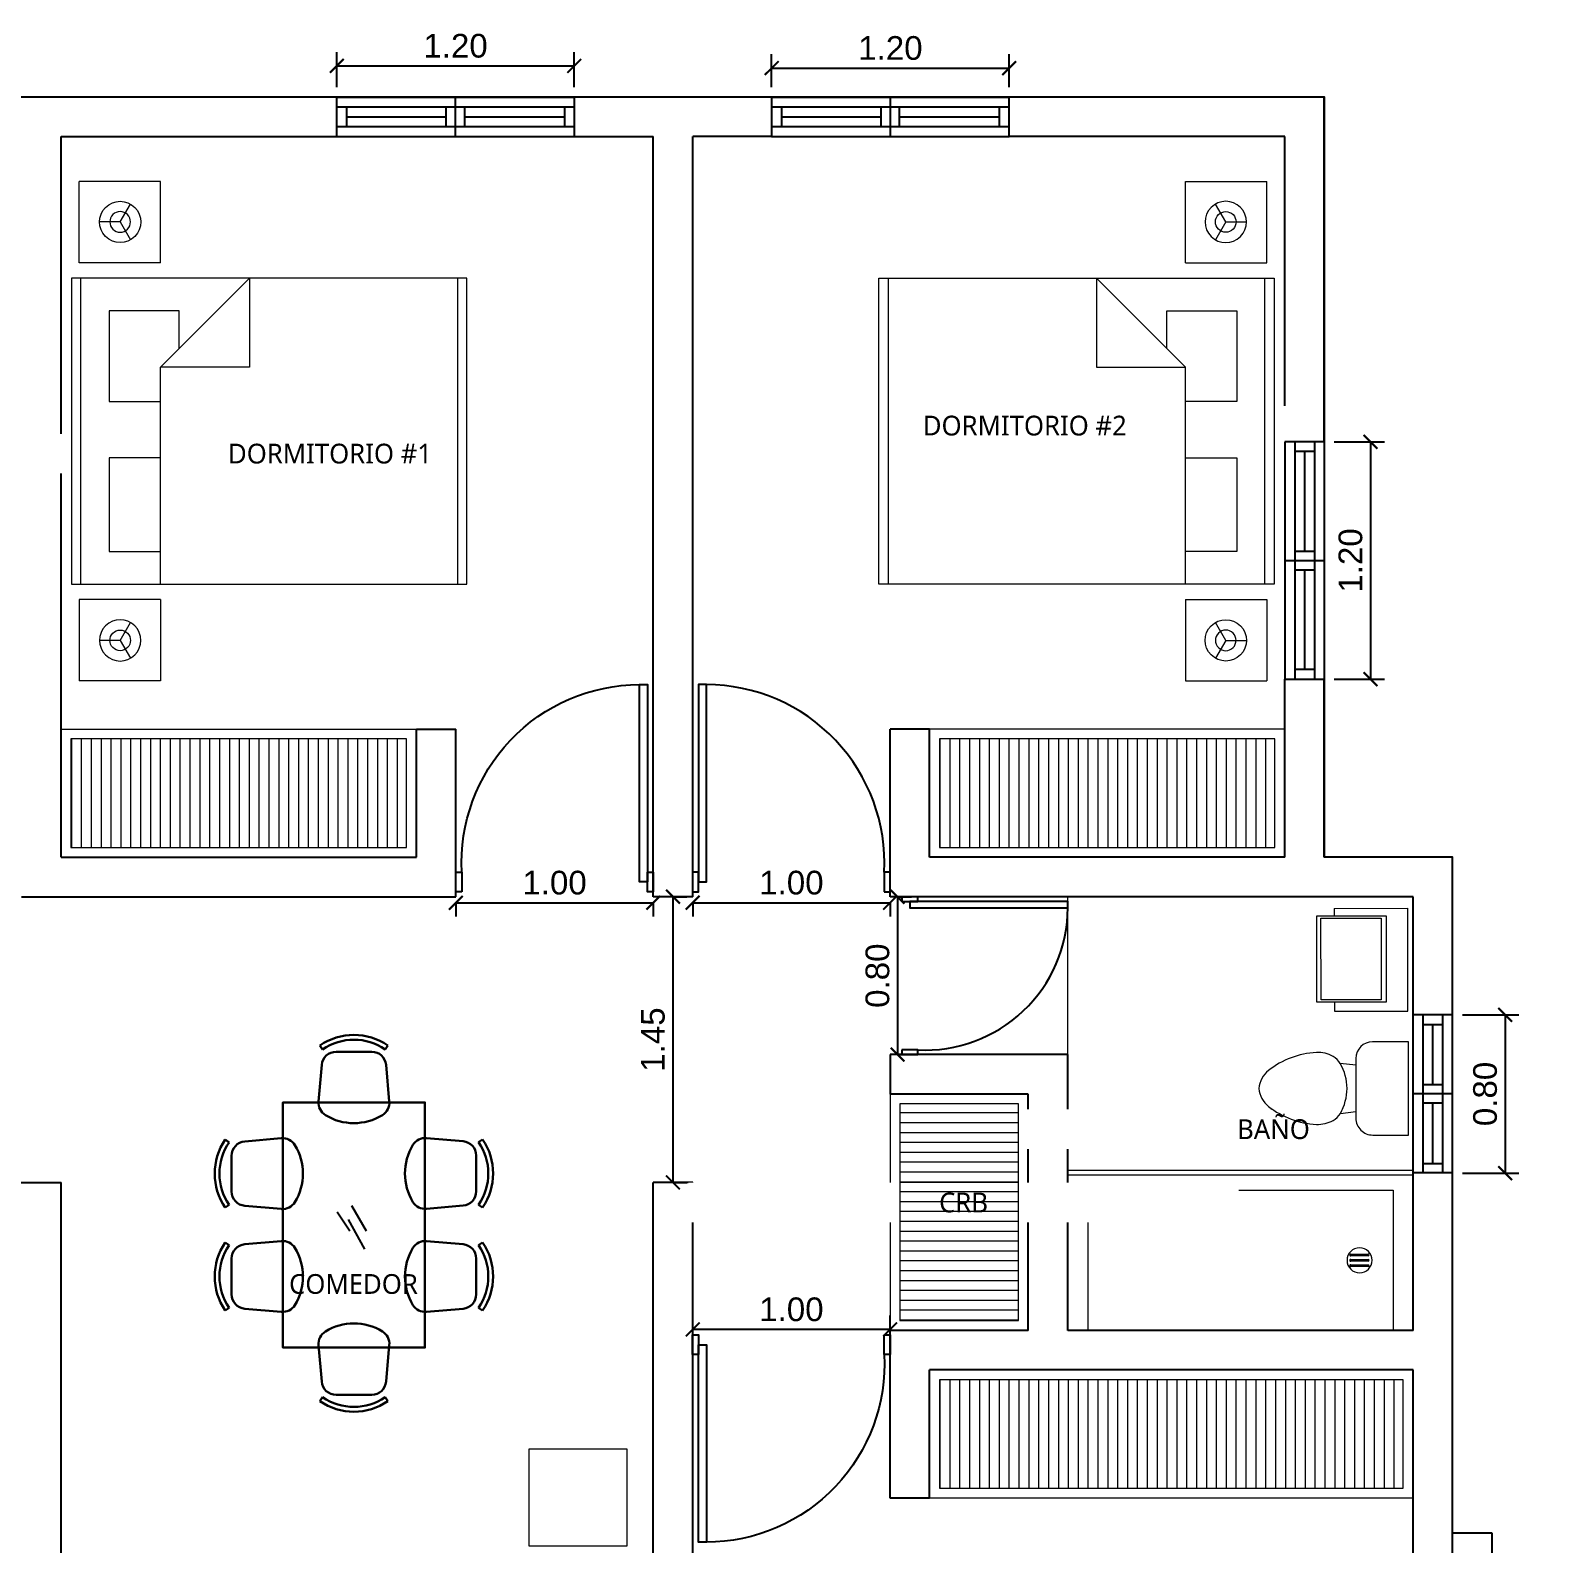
# Model space of a CAD drawing. Header units: feet. Extents: x 317 to 512, y -141 to 162.
# Drawn here: x 380.09 to 387.78, y 20.72 to 28.38 of the extents above; entities that cross this region are included whole.
import ezdxf

# ---------------------------------------------------------------- set-up
doc = ezdxf.new("R2010")
doc.units = ezdxf.units.FT
doc.header["$MEASUREMENT"] = 0
for name, color, linetype in [('00-LOSA', 51, 'Continuous'), ('PERT-VENT', 8, 'Continuous'), ('puertas', 7, 'Continuous')]:
    doc.layers.add(name, color=color, linetype=linetype)
for name, color, linetype, lineweight in [('A-GENM', 8, 'Continuous', 9), ('A-WALL', 7, 'Continuous', 25), ('closet', 8, 'Continuous', 5), ('FURN', 2, 'Continuous', 30), ('I-FURN', 2, 'Continuous', 0), ('muebles', 2, 'Continuous', 5), ('P-SANR-FIXT', 2, 'Continuous', 9), ('TXT', 2, 'Continuous', 9)]:
    doc.layers.add(name, color=color, linetype=linetype, lineweight=lineweight)
doc.styles.add('ads', font='trebuc.ttf', dxfattribs={"height": 0.14})
doc.styles.get("Standard").update_dxf_attribs({"font": 'arial.ttf'})
doc.dimstyles.new('KEILY', dxfattribs={"dimtxt": 0.12, "dimasz": 0.07, "dimexe": 0.07, "dimexo": 0.25, "dimgap": 0.04, "dimtad": 1, "dimzin": 1, "dimdsep": 46, "dimtxsty": 'Standard', "dimblk": 'ARCHTICK', "dimcen": 2.5, "dimclrd": 256, "dimclre": 256, "dimclrt": 7, "dimazin": 0, "dimtfac": 1, "dimtix": 1, "dimtmove": 2, "dimatfit": 1, "dimfxl": 0.35, "dimfxlon": 1, "dimtolj": 1, "dimtzin": 1, "dimarcsym": 0})

# ---------------------------------------------------------------- blocks, each defined once
blk = doc.blocks.new('bath_sink_6127 - bath_sink_6127-V2-Nivel 1')
at = {"layer": 'I-FURN'}
for p, q in [((0.2933, 0.2974), (-0.1268, 0.2974)), ((-0.1268, 0.2974), (-0.1268, -0.29)), ((0.2933, 0.2442), (0.2933, 0.2974)), ((0.3949, 0.2442), (-0.0052, 0.2442)), ((-0.0052, 0.2442), (-0.0052, -0.2448)), ((0.0254, -0.2336), (0.0254, 0.233)), ((0.0254, 0.233), (0.3695, 0.233)), ((0.3695, 0.233), (0.3695, -0.2336)), ((0.3949, -0.2448), (0.3949, 0.2442)), ((-0.0052, -0.2448), (0.3949, -0.2448)), ((0.3695, -0.2336), (0.0254, -0.2336)), ((0.2933, -0.29), (0.2933, -0.2448)), ((0.2933, -0.29), (-0.1268, -0.29))]:
    blk.add_line(p, q, dxfattribs=at)
blk = doc.blocks.new('Toilet_-_Tank_-_3D_4840 - 17_ High_ Seat Not Visible-536545-Nivel 1')
at = {"layer": 'P-SANR-FIXT'}
for p, q in [((0.2476, 0.4889), (-0.2476, 0.4889)), ((-0.2476, 0.4889), (-0.2476, 0.2984)), ((0.2476, 0.2984), (0.2476, 0.4889)), ((-0.1587, 0.2096), (-0.1228, 0.2096)), ((-0.1228, 0.2096), (-0.1323, 0.127)), ((-0.1228, 0.2096), (0.1228, 0.2096)), ((0.1323, 0.127), (0.1228, 0.2096)), ((0.1228, 0.2096), (0.1588, 0.2096))]:
    blk.add_line(p, q, dxfattribs=at)
for centre, radius, start, end in [((-0.1587, 0.2984), 0.0889, 180, 270), ((0.1588, 0.2984), 0.0889, 270, 360), ((0.0005, -0.104), 0.2664, 90.10194, 119.89806), ((-0.0005, -0.104), 0.2664, 60.10194, 89.89806), ((-0.0233, 0.0079), 0.1674, 151.05961, 182.70905), ((-0.0827, 0.0408), 0.0995, 119.89806, 151.05961), ((0.0827, 0.0408), 0.0995, 28.94039, 60.10194), ((0.0233, 0.0079), 0.1674, 357.29095, 28.94039), ((0.2505, 0.0209), 0.4415, 182.70905, 218.50584), ((-0.2505, 0.0209), 0.4415, 321.49416, 357.29095), ((0.0113, -0.1694), 0.1359, 218.50584, 265.21903), ((-0.0113, -0.1694), 0.1359, 274.78097, 321.49416)]:
    blk.add_arc(centre, radius, start, end, dxfattribs=at)
blk = doc.blocks.new('A$C4D292AF4')
at = {"layer": 'puertas'}
for points in [[(0.03, 0.05), (0.07, 0.05), (0.07, 1.05), (0.03, 1.05)], [(0, 0), (0.03, 0), (0.03, 0.1), (0, 0.1)], [(0.97, 0), (1, 0), (1, 0.1), (0.97, 0.1)]]:
    blk.add_lwpolyline(points, close=True, dxfattribs=at)
blk.add_arc((0.0677, 0.1465), 0.9035, 357.04812, 89.85557, dxfattribs=at)
blk = doc.blocks.new('A$C5D053580')
for p, q in [((0.761, 1.0167), (0.6899, 1.1234)), ((0.8553, 1.0161), (0.7719, 1.1588)), ((0.8454, 0.9144), (0.7531, 1.0828))]:
    blk.add_line(p, q)
at = {"layer": 'FURN'}
for p, q in [((0.6077, 2.0398, -0.375), (0.5924, 2.0621, -0.375)), ((0.9598, 2.0398, -0.375), (0.9751, 2.0621, -0.375)), ((0.8841, 2.0262, -0.375), (0.6834, 2.0262, -0.375)), ((0.5845, 1.7462, -0.375), (0.6024, 1.952, -0.375)), ((0.9829, 1.7462, -0.375), (0.965, 1.952, -0.375)), ((0.3837, 1.7412, 0.375), (1.1837, 1.7412, 0.375)), ((0.3837, 0.3612, 0.375), (0.3837, 1.7412, 0.375)), ((1.1837, 1.7412, 0.375), (1.1837, 0.3612, 0.375)), ((0.3751, 1.5396, -0.375), (0.1693, 1.5217, -0.375)), ((1.1923, 1.5405, -0.375), (1.3982, 1.5226, -0.375)), ((0.0815, 1.5164, -0.375), (0.0592, 1.5317, -0.375)), ((1.4859, 1.5173, -0.375), (1.5083, 1.5326, -0.375)), ((0.0951, 1.4408, -0.375), (0.0951, 1.24, -0.375)), ((1.4724, 1.4416, -0.375), (1.4724, 1.2409, -0.375)), ((0.0815, 1.1643, -0.375), (0.0592, 1.149, -0.375)), ((0.3751, 1.1412, -0.375), (0.1693, 1.1591, -0.375)), ((1.1923, 1.142, -0.375), (1.3982, 1.1599, -0.375)), ((1.4859, 1.1652, -0.375), (1.5083, 1.1499, -0.375)), ((0.0815, 0.9373, -0.375), (0.0592, 0.9526, -0.375)), ((0.3751, 0.9605, -0.375), (0.1693, 0.9426, -0.375)), ((1.1923, 0.9605, -0.375), (1.3982, 0.9426, -0.375)), ((1.4859, 0.9373, -0.375), (1.5083, 0.9526, -0.375)), ((0.0951, 0.8616, -0.375), (0.0951, 0.6609, -0.375)), ((1.4724, 0.8616, -0.375), (1.4724, 0.6609, -0.375)), ((0.0815, 0.5852, -0.375), (0.0592, 0.5699, -0.375)), ((0.3751, 0.562, -0.375), (0.1693, 0.5799, -0.375)), ((1.1923, 0.562, -0.375), (1.3982, 0.5799, -0.375)), ((1.4859, 0.5852, -0.375), (1.5083, 0.5699, -0.375)), ((1.1837, 0.3612, 0.375), (0.3837, 0.3612, 0.375)), ((0.5845, 0.3751, -0.375), (0.6024, 0.1693, -0.375)), ((0.9829, 0.3751, -0.375), (0.965, 0.1693, -0.375)), ((0.8841, 0.0951, -0.375), (0.6834, 0.0951, -0.375)), ((0.6077, 0.0815, -0.375), (0.5924, 0.0592, -0.375)), ((0.9598, 0.0815, -0.375), (0.9751, 0.0592, -0.375))]:
    blk.add_line(p, q, dxfattribs=at)
for centre, radius, start, end in [((0.7837, 1.7825, -0.375), 0.3388, 55.61966, 124.38034), ((0.7837, 1.7825, -0.375), 0.3118, 55.61966, 124.38034), ((0.6834, 1.945, -0.375), 0.0813, 90, 175.03026), ((0.8841, 1.945, -0.375), 0.0813, 4.96974, 90), ((0.6655, 1.7391, -0.375), 0.0813, 175.03026, 238.40697), ((0.902, 1.7391, -0.375), 0.0813, 301.59303, 4.96974), ((0.7837, 1.9314, -0.375), 0.307, 238.40697, 301.59303), ((0.3822, 1.4587, -0.375), 0.0813, 31.59303, 94.96974), ((1.1853, 1.4595, -0.375), 0.0813, 85.03026, 148.40697), ((0.3388, 1.3404, -0.375), 0.3388, 145.61966, 214.38034), ((0.3388, 1.3404, -0.375), 0.3118, 145.61966, 214.38034), ((0.1763, 1.4408, -0.375), 0.0813, 94.96974, 180), ((0.1899, 1.3404, -0.375), 0.307, 328.40697, 31.59303), ((1.3776, 1.3412, -0.375), 0.307, 148.40697, 211.59303), ((1.3911, 1.4416, -0.375), 0.0813, 0, 85.03026), ((1.2286, 1.3412, -0.375), 0.3118, 325.61966, 34.38034), ((1.2286, 1.3412, -0.375), 0.3388, 325.61966, 34.38034), ((0.1763, 1.24, -0.375), 0.0813, 180, 265.03026), ((1.3911, 1.2409, -0.375), 0.0813, 274.96974, 0), ((0.3822, 1.2221, -0.375), 0.0813, 265.03026, 328.40697), ((1.1853, 1.223, -0.375), 0.0813, 211.59303, 274.96974), ((0.3388, 0.7612, -0.375), 0.3388, 145.61966, 214.38034), ((0.1763, 0.8616, -0.375), 0.0813, 94.96974, 180), ((0.3822, 0.8795, -0.375), 0.0813, 31.59303, 94.96974), ((1.1853, 0.8795, -0.375), 0.0813, 85.03026, 148.40697), ((1.3911, 0.8616, -0.375), 0.0813, 0, 85.03026), ((1.2286, 0.7612, -0.375), 0.3388, 325.61966, 34.38034), ((0.3388, 0.7612, -0.375), 0.3118, 145.61966, 214.38034), ((0.1899, 0.7612, -0.375), 0.307, 328.40697, 31.59303), ((1.3776, 0.7612, -0.375), 0.307, 148.40697, 211.59303), ((1.2286, 0.7612, -0.375), 0.3118, 325.61966, 34.38034), ((0.1763, 0.6609, -0.375), 0.0813, 180, 265.03026), ((0.3822, 0.643, -0.375), 0.0813, 265.03026, 328.40697), ((1.1853, 0.643, -0.375), 0.0813, 211.59303, 274.96974), ((1.3911, 0.6609, -0.375), 0.0813, 274.96974, 0), ((0.6655, 0.3822, -0.375), 0.0813, 121.59303, 184.96974), ((0.7837, 0.1899, -0.375), 0.307, 58.40697, 121.59303), ((0.902, 0.3822, -0.375), 0.0813, 355.03026, 58.40697), ((0.6834, 0.1763, -0.375), 0.0813, 184.96974, 270), ((0.8841, 0.1763, -0.375), 0.0813, 270, 355.03026), ((0.7837, 0.3388, -0.375), 0.3388, 235.61966, 304.38034), ((0.7837, 0.3388, -0.375), 0.3118, 235.61966, 304.38034)]:
    blk.add_arc(centre, radius, start, end, dxfattribs=at)
for points in [[(0.3837, 1.7412, -0.375), (0.3837, 1.7412, 0.375), (0.3837, 1.6612, 0.375), (0.3837, 1.7012, -0.375)], [(0.4637, 1.7412, 0.375), (0.4237, 1.7412, -0.375), (0.3837, 1.7412, -0.375), (0.3837, 1.7412, 0.375)], [(1.1837, 0.3612, 0.425), (0.3837, 0.3612, 0.425), (0.3837, 1.7412, 0.425), (1.1837, 1.7412, 0.425)], [(1.1037, 1.7412, 0.375), (1.1437, 1.7412, -0.375), (1.1837, 1.7412, -0.375), (1.1837, 1.7412, 0.375)], [(1.1837, 1.7412, -0.375), (1.1837, 1.7412, 0.375), (1.1837, 1.6612, 0.375), (1.1837, 1.7012, -0.375)], [(0.3837, 0.3612, -0.375), (0.3837, 0.3612, 0.375), (0.3837, 0.4412, 0.375), (0.3837, 0.4012, -0.375)], [(1.1837, 0.3612, -0.375), (1.1837, 0.3612, 0.375), (1.1837, 0.4412, 0.375), (1.1837, 0.4012, -0.375)], [(0.4637, 0.3612, 0.375), (0.4237, 0.3612, -0.375), (0.3837, 0.3612, -0.375), (0.3837, 0.3612, 0.375)], [(1.1037, 0.3612, 0.375), (1.1437, 0.3612, -0.375), (1.1837, 0.3612, -0.375), (1.1837, 0.3612, 0.375)]]:
    blk.add_3dface(points, dxfattribs=at)
blk = doc.blocks.new('A$C26A1068B')
at = {"layer": 'muebles'}
for p, q in [((0.45, 2.5312, 224.5603), (0.0382, 2.5312, 224.5603)), ((0.0382, 2.1193, 224.5603), (0.0382, 2.5312, 224.5603)), ((0.45, 2.1193, 224.5603), (0.45, 2.5312, 224.5603)), ((0.2461, 2.3257, 224.5603), (0.2984, 2.4163, 224.5603)), ((0.2461, 2.3257, 224.5603), (0.1415, 2.3257, 224.5603)), ((0.2461, 2.3257, 224.5603), (0.2984, 2.2351, 224.5603)), ((0.45, 2.1193, 224.5603), (0.0382, 2.1193, 224.5603)), ((2.0031, 2.0406, 224.5603), (0, 2.0406, 224.5603)), ((0, 2.0406, 224.5603), (0, 0.4906, 224.5603)), ((0.0474, 0.4906, 224.5603), (0.0474, 2.0406, 224.5603)), ((0.4505, 1.5901, 224.5603), (0.901, 2.0406, 224.5603)), ((0.901, 2.0406, 224.5603), (0.901, 1.5901, 224.5603)), ((1.9557, 2.0406, 224.5603), (1.9557, 0.4906, 224.5603)), ((2.0031, 0.4906, 224.5603), (2.0031, 2.0406, 224.5603)), ((0.5453, 1.8746, 224.5603), (0.1897, 1.8746, 224.5603)), ((0.1897, 1.8746, 224.5603), (0.1897, 1.4166, 224.5603)), ((0.5453, 1.685, 224.5603), (0.5453, 1.8746, 224.5603)), ((0.901, 1.5901, 224.5603), (0.4505, 1.5901, 224.5603)), ((0.4505, 0.4906, 224.5603), (0.4505, 1.5901, 224.5603)), ((0.1897, 1.4166, 224.5603), (0.4505, 1.4166, 224.5603)), ((0.1897, 1.1296, 224.5603), (0.1897, 0.6566, 224.5603)), ((0.4505, 1.1296, 224.5603), (0.1897, 1.1296, 224.5603)), ((0.1897, 0.6566, 224.5603), (0.4505, 0.6566, 224.5603)), ((0, 0.4906, 224.5603), (2.0031, 0.4906, 224.5603)), ((0.45, 0.4119, 224.5603), (0.0382, 0.4119, 224.5603)), ((0.0382, 0.4119, 224.5603), (0.0382, 0, 224.5603)), ((0.45, 0.4119, 224.5603), (0.45, 0, 224.5603)), ((0.2461, 0.2055, 224.5603), (0.2984, 0.2961, 224.5603)), ((0.2461, 0.2055, 224.5603), (0.1415, 0.2055, 224.5603)), ((0.2461, 0.2055, 224.5603), (0.2984, 0.1149, 224.5603)), ((0.45, 0, 224.5603), (0.0382, 0, 224.5603))]:
    blk.add_line(p, q, dxfattribs=at)
for centre, major_axis in [((0.2461, 2.3257, 224.5603), (-0.074, -0.074)), ((0.2461, 0.2055, 224.5603), (-0.037, 0.037))]:
    blk.add_ellipse(centre, major_axis=major_axis, ratio=1, dxfattribs=at)
at = {"layer": 'muebles', "extrusion": (0, 0, -1)}
for centre, major_axis in [((0.2461, 2.3257, 224.5603), (-0.037, -0.037)), ((0.2461, 0.2055, 224.5603), (-0.074, 0.074))]:
    blk.add_ellipse(centre, major_axis=major_axis, ratio=1, dxfattribs=at)
blk = doc.blocks.new('A$C72735B25')
at = {"layer": 'PERT-VENT', "extrusion": (-1.27878e-17, -1.31713e-15, -1)}
for p, q in [((0, 0), (0, 1.2032)), ((0.05, 0), (0.05, 1.2032)), ((0.15, 0), (0.15, 1.2032)), ((0.2, 0), (0.2, 1.2032)), ((0.1, 0.6483), (0.1, 1.1494)), ((0.15, 0.6483), (0.05, 0.6483)), ((0.2, 0.6016), (0, 0.6016)), ((0.15, 0.5549), (0.05, 0.5549)), ((0.1, 0.0499), (0.1, 0.5549)), ((0.05, 0.0499), (0.15, 0.0499))]:
    blk.add_line(p, q, dxfattribs=at)
at = {"layer": 'PERT-VENT', "extrusion": (-1.27878e-17, 1.31713e-15, -1)}
blk.add_line((0.05, 1.1533), (0.15, 1.1533), dxfattribs=at)
blk = doc.blocks.new('A$C15954AF6')
at = {"layer": 'P-SANR-FIXT'}
for p, q in [((0, 0.8128), (1.75, 0.8129)), ((0, 0.8128), (0.0007, 0.0014)), ((1.75, 0.7875), (0, 0.7874)), ((1.75, 0.8129), (1.75, 0)), ((0.1017, 0.7113), (1.6485, 0.7112)), ((0.1017, 0.7113), (0.1023, 0.0001)), ((1.6485, 0.7112), (1.6491, 0)), ((1.4337, 0.3872), (1.5229, 0.3872)), ((1.5229, 0.3784), (1.4337, 0.3783)), ((1.4338, 0.3599), (1.5229, 0.3599)), ((1.5229, 0.3511), (1.4338, 0.351)), ((1.4338, 0.3326), (1.523, 0.3326)), ((1.523, 0.3238), (1.4338, 0.3237)), ((1.6491, 0), (0.0007, 0)), ((1.6491, 0), (1.75, 0))]:
    blk.add_line(p, q, dxfattribs=at)
for centre, radius, start, end in [((1.4784, 0.3555), 0.0635, 0.04719, 180.04719), ((1.4784, 0.3555), 0.0635, 0.04719, 180.04719), ((1.4337, 0.3827), 0.00444, 90.04719, 270.04719), ((1.5229, 0.3828), 0.00444, 270.04719, 90.04719), ((1.4784, 0.3555), 0.0635, 180.04719, 0.04719), ((1.4784, 0.3555), 0.0635, 180.04719, 0.04719), ((1.4338, 0.3554), 0.00444, 90.04719, 270.04719), ((1.4338, 0.3281), 0.00444, 90.04719, 270.04719), ((1.5229, 0.3555), 0.00444, 270.04719, 90.04719), ((1.523, 0.3282), 0.00444, 270.04719, 90.04719)]:
    blk.add_arc(centre, radius, start, end, dxfattribs=at)
blk = doc.blocks.new('A$C4D6C175D')
at = {"layer": 'PERT-VENT', "extrusion": (-1.27878e-17, -1.31713e-15, -1)}
for p, q in [((0, 0), (0, 0.8032)), ((0.05, 0), (0.05, 0.8032)), ((0.15, 0), (0.15, 0.8032)), ((0.2, 0), (0.2, 0.8032)), ((0.1, 0.4483), (0.1, 0.7494)), ((0.2, 0.4016), (0, 0.4016)), ((0.15, 0.4483), (0.05, 0.4483)), ((0.15, 0.3549), (0.05, 0.3549)), ((0.1, 0.0499), (0.1, 0.3549)), ((0.05, 0.0499), (0.15, 0.0499))]:
    blk.add_line(p, q, dxfattribs=at)
at = {"layer": 'PERT-VENT', "extrusion": (-1.27878e-17, 1.31713e-15, -1)}
blk.add_line((0.05, 0.7533), (0.15, 0.7533), dxfattribs=at)
blk = doc.blocks.new('A$C07320120')
at = {"layer": 'closet'}
h = blk.add_hatch(dxfattribs=at)
h.set_pattern_fill('ANSI31', color=256, scale=0.4, angle=45, style=0)
h.set_pattern_definition([(90, (10.1, 8.59766), (-0.05, 7e-18), [])])
h.paths.add_polyline_path([(10.1, 8.5977), (11.8, 8.5977), (11.8, 9.1477), (10.1, 9.1477)])
h = blk.add_hatch(dxfattribs=at)
h.set_pattern_fill('ANSI31', color=256, scale=0.4, angle=45, style=0)
h.set_pattern_definition([(90, (14.5, 8.59766), (-0.05, 7e-18), [])])
h.paths.add_polyline_path([(14.5, 8.5977), (16.2, 8.5977), (16.2, 9.1477), (14.5, 9.1477)])
h = blk.add_hatch(dxfattribs=at)
h.set_pattern_fill('ANSI31', color=256, scale=0.4, angle=45, style=0)
h.set_pattern_definition([(90, (14.5, 5.35), (-0.05, 7e-18), [])])
h.paths.add_polyline_path([(14.5, 5.35), (16.85, 5.35), (16.85, 5.9), (14.5, 5.9)])
at = {"layer": 'A-GENM'}
blk.add_line((10.05, 6.9), (10.05, 6.9), dxfattribs=at)
at = {"layer": 'A-WALL'}
for p, q in [((11.4468, 12.4), (9.85, 12.4)), ((13.65, 12.4), (12.65, 12.4)), ((16.45, 12.4), (14.8532, 12.4)), ((16.45, 10.6532), (16.45, 12.4)), ((10.05, 8.5477), (10.05, 12.2)), ((10.05, 12.2), (11.4468, 12.2)), ((12.65, 12.2), (13.05, 12.2)), ((13.05, 8.3477), (13.05, 12.2)), ((13.25, 8.3477), (13.25, 12.2)), ((13.65, 12.2), (13.25, 12.2)), ((16.25, 12.2), (14.8532, 12.2)), ((16.25, 10.6532), (16.25, 12.2)), ((16.25, 8.5477), (16.25, 9.45)), ((16.45, 8.5477), (16.45, 9.45)), ((11.85, 8.5477), (11.85, 9.1977)), ((11.85, 9.1977), (12.05, 9.1977)), ((12.05, 8.3477), (12.05, 9.1977)), ((14.25, 8.3477), (14.25, 9.1977)), ((14.45, 9.1977), (14.25, 9.1977)), ((14.45, 8.5477), (14.45, 9.1977)), ((10.05, 8.5477), (11.85, 8.5477)), ((16.25, 8.5477), (14.45, 8.5477)), ((17.1, 8.5477), (16.45, 8.5477)), ((17.1, 7.75), (17.1, 8.5477)), ((9.85, 8.3477), (12.05, 8.3477)), ((13.25, 8.3477), (13.05, 8.3477)), ((16.9, 8.3477), (14.25, 8.3477)), ((16.9, 7.75), (16.9, 8.3477)), ((15.15, 7.5477), (14.25, 7.5477)), ((14.25, 7.5477), (14.25, 7.3477)), ((15.15, 6.15), (15.15, 7.5477)), ((14.95, 7.3477), (14.25, 7.3477)), ((14.95, 6.15), (14.95, 7.3477)), ((16.9, 6.15), (16.9, 6.95)), ((17.1, 5.1235), (17.1, 6.95)), ((7.25, 6.9), (10.05, 6.9)), ((10.05, 3.3), (10.05, 6.9)), ((13.05, 2.3), (13.05, 6.9)), ((13.25, 6.9), (13.05, 6.9)), ((13.25, 1.45), (13.25, 6.9)), ((14.25, 5.3), (14.25, 6.15)), ((14.95, 6.15), (14.25, 6.15)), ((16.9, 6.15), (15.15, 6.15)), ((14.45, 5.3), (14.45, 5.95)), ((16.9, 5.95), (14.45, 5.95)), ((16.9, 5.0235), (16.9, 5.95)), ((14.45, 5.3), (14.25, 5.3)), ((17.3, 5.0235), (17.3, 5.1235))]:
    blk.add_line(p, q, dxfattribs=at)
at = {"layer": 'A-WALL', "extrusion": (-6.28888e-16, -1.94037e-15, -1)}
for p, q in [((11.4468, 12.2), (11.4468, 12.4)), ((12.65, 12.4), (12.65, 12.2))]:
    blk.add_line(p, q, dxfattribs=at)
at = {"layer": 'A-WALL', "extrusion": (6.10446e-16, -1.94037e-15, -1)}
for p, q in [((13.65, 12.4), (13.65, 12.2)), ((14.8532, 12.2), (14.8532, 12.4))]:
    blk.add_line(p, q, dxfattribs=at)
at = {"layer": 'A-WALL', "extrusion": (-5.65398e-18, -1.31713e-15, -1)}
for p, q in [((16.25, 9.45), (16.45, 9.45)), ((17.1, 7.75), (16.9, 7.75)), ((16.9, 6.95), (17.1, 6.95))]:
    blk.add_line(p, q, dxfattribs=at)
at = {"layer": 'A-WALL', "extrusion": (1.27878e-17, -1.31713e-15, -1)}
blk.add_line((17.3, 5.1235), (17.1, 5.1235), dxfattribs=at)
at = {"layer": 'closet'}
for p, q in [((10.05, 9.1977), (11.85, 9.1977)), ((16.25, 9.1977), (14.45, 9.1977)), ((15.15, 7.5477), (15.15, 8.3477)), ((14.25, 7.3477), (14.25, 6.15)), ((16.9, 5.3), (14.45, 5.3))]:
    blk.add_line(p, q, dxfattribs=at)
for points in [[(10.1, 8.5977), (11.8, 8.5977), (11.8, 9.1477), (10.1, 9.1477)], [(14.5, 8.5977), (16.2, 8.5977), (16.2, 9.1477), (14.5, 9.1477)], [(14.5, 5.35), (16.85, 5.35), (16.85, 5.9), (14.5, 5.9)]]:
    blk.add_lwpolyline(points, close=True, dxfattribs=at)
at = {"layer": 'muebles', "elevation": 449.1206}
blk.add_lwpolyline([(12.4192, 5.0577), (12.9177, 5.0577), (12.9177, 5.5477), (12.4192, 5.5477)], close=True, dxfattribs=at)
at = {"rotation": 270}
for p in [(11.4468, 12.4), (13.65, 12.4)]:
    blk.add_blockref('A$C72735B25', p, dxfattribs=at)
blk.add_blockref('A$C15954AF6', (15.15, 6.15))
at = {"layer": 'I-FURN', "xscale": 0.8877811220785607, "yscale": 0.8877811220785607, "zscale": 0.8877811220785607, "rotation": 180.0471946921292}
blk.add_blockref('bath_sink_6127 - bath_sink_6127-V2-Nivel 1', (16.761, 8.0317), dxfattribs=at)
at = {"layer": 'puertas', "extrusion": (-6.28888e-16, -1.94037e-15, -1), "xscale": 1.000288939019299, "yscale": 1.000288939019299, "zscale": 1.000288939019299}
blk.add_blockref('A$C4D292AF4', (-13.0503, 8.3726), dxfattribs=at)
at = {"layer": 'puertas', "extrusion": (6.28888e-16, -1.94037e-15, -1), "xscale": -1.000288939019299, "yscale": 1.000288939019299, "zscale": 1.000288939019297}
blk.add_blockref('A$C4D292AF4', (-13.2497, 8.3726), dxfattribs=at)
at = {"layer": 'puertas', "extrusion": (-1.94037e-15, -6.28888e-16, -1), "xscale": -0.8002311512154279, "yscale": 0.8002311512154421, "zscale": 0.8002311512154375, "rotation": 90}
blk.add_blockref('A$C4D292AF4', (-14.31, 8.3479), dxfattribs=at)
at = {"layer": 'puertas', "extrusion": (6.28888e-16, 1.94037e-15, -1), "xscale": 1.000288939019299, "yscale": 1.000288939019299, "zscale": 1.000288939019299, "rotation": 180}
blk.add_blockref('A$C4D292AF4', (-13.2497, 6.1274), dxfattribs=at)
at = {"layer": 'TXT', "insert": (11.5312, 6.4354), "char_height": 0.1, "width": 2.688, "attachment_point": 2, "style": 'ads', "bg_fill": 2}
blk.add_mtext('COMEDOR', dxfattribs=at)
at = {"ltscale": 0.3, "xscale": 0.9000000000000057, "yscale": 0.9000000000000057, "zscale": 0.9000000000000057}
blk.add_blockref('A$C5D053580', (10.8282, 5.7384, -0.3825), dxfattribs=at)
at = {"layer": 'TXT', "char_height": 0.1, "width": 2.688, "attachment_point": 2, "style": 'ads', "bg_fill": 2}
for s, insert in [('DORMITORIO #2', (14.9324, 10.7852)), ('DORMITORIO #1', (11.4123, 10.6432)), ('BAÑO', (16.1924, 7.2199)), ('CRB', (14.6222, 6.8485))]:
    blk.add_mtext(s, dxfattribs=dict(at, insert=insert))
at = {"layer": 'closet'}
h = blk.add_hatch(dxfattribs=at)
h.set_pattern_fill('ANSI31', color=256, scale=0.4, angle=315, style=0)
h.set_pattern_definition([(0, (14.3, 6.2), (2e-17, 0.05), [])])
h.paths.add_polyline_path([(14.3, 6.2), (14.9, 6.2), (14.9, 7.2977), (14.3, 7.2977)])
at = {"layer": 'A-WALL', "extrusion": (-5.65398e-18, -1.31713e-15, -1)}
blk.add_line((16.45, 10.6532), (16.25, 10.6532), dxfattribs=at)
at = {"layer": 'closet'}
blk.add_lwpolyline([(14.3, 6.2), (14.9, 6.2), (14.9, 7.2977), (14.3, 7.2977)], close=True, dxfattribs=at)
for name, p in [('A$C26A1068B', (10.1033, 9.4414)), ('A$C4D6C175D', (16.9, 6.9468))]:
    blk.add_blockref(name, p)
at = {"xscale": -1}
blk.add_blockref('A$C26A1068B', (16.1967, 9.4414), dxfattribs=at)
at = {"rotation": 180}
blk.add_blockref('A$C72735B25', (16.45, 10.6532), dxfattribs=at)
at = {"layer": 'P-SANR-FIXT', "xscale": 0.9549011219916657, "yscale": 0.9549011219916657, "zscale": 0.9549011219916657, "rotation": 270.0471946921313}
blk.add_blockref('Toilet_-_Tank_-_3D_4840 - 17_ High_ Seat Not Visible-536545-Nivel 1', (16.4098, 7.3763), dxfattribs=at)
blk = doc.blocks.new('_ArchTick')
at = {"color": 0, "linetype": 'ByBlock', "const_width": 0.15}
blk.add_lwpolyline([(-0.5, -0.5), (0.5, 0.5)], dxfattribs=at)
blk = doc.blocks.new('*D469')
at = {"lineweight": -2, "transparency": 16777216}
for p, q in [((381.6427, 28.0962), (381.6427, 28.2742)), ((382.8459, 28.0962), (382.8459, 28.2742)), ((381.6427, 28.2042), (382.8459, 28.2042))]:
    blk.add_line(p, q, dxfattribs=at)
at = {"layer": 'DEFPOINTS', "color": 0, "transparency": 16777216}
for p in [(382.8459, 28.2042), (381.6427, 27.8462), (382.8459, 27.8462)]:
    blk.add_point(p, dxfattribs=at)
at = {"lineweight": -2, "transparency": 16777216, "xscale": 0.07, "yscale": 0.07, "zscale": 0.07, "rotation": 180}
blk.add_blockref('_ArchTick', (381.6427, 28.2042), dxfattribs=at)
at = {"lineweight": -2, "transparency": 16777216, "xscale": 0.07, "yscale": 0.07, "zscale": 0.07}
blk.add_blockref('_ArchTick', (382.8459, 28.2042), dxfattribs=at)
at = {"color": 7, "transparency": 16777216, "insert": (382.2443, 28.3055), "char_height": 0.12, "attachment_point": 5}
blk.add_mtext('\\A1;1.20', dxfattribs=at)
blk = doc.blocks.new('*D470')
at = {"lineweight": -2, "transparency": 16777216}
for p, q in [((383.8459, 28.0962), (383.8459, 28.2628)), ((385.0491, 28.0962), (385.0491, 28.2628)), ((383.8459, 28.1928), (385.0491, 28.1928))]:
    blk.add_line(p, q, dxfattribs=at)
at = {"layer": 'DEFPOINTS', "color": 0, "transparency": 16777216}
for p in [(385.0491, 28.1928), (383.8459, 27.8462), (385.0491, 27.8462)]:
    blk.add_point(p, dxfattribs=at)
at = {"lineweight": -2, "transparency": 16777216, "xscale": 0.07, "yscale": 0.07, "zscale": 0.07, "rotation": 180}
blk.add_blockref('_ArchTick', (383.8459, 28.1928), dxfattribs=at)
at = {"lineweight": -2, "transparency": 16777216, "xscale": 0.07, "yscale": 0.07, "zscale": 0.07}
blk.add_blockref('_ArchTick', (385.0491, 28.1928), dxfattribs=at)
at = {"color": 7, "transparency": 16777216, "insert": (384.4475, 28.2941), "char_height": 0.12, "attachment_point": 5}
blk.add_mtext('\\A1;1.20', dxfattribs=at)
blk = doc.blocks.new('*D471')
at = {"lineweight": -2, "transparency": 16777216}
for p, q in [((386.696, 26.2995), (386.9501, 26.2995)), ((386.8801, 26.2995), (386.8801, 25.0962)), ((386.696, 25.0962), (386.9501, 25.0962))]:
    blk.add_line(p, q, dxfattribs=at)
at = {"layer": 'DEFPOINTS', "color": 0, "transparency": 16777216}
for p in [(386.446, 26.2995), (386.446, 25.0962), (386.8801, 25.0962)]:
    blk.add_point(p, dxfattribs=at)
at = {"lineweight": -2, "transparency": 16777216, "xscale": 0.07, "yscale": 0.07, "zscale": 0.07}
for p, rotation in [((386.8801, 26.2995), 90), ((386.8801, 25.0962), 270)]:
    blk.add_blockref('_ArchTick', p, dxfattribs=dict(at, rotation=rotation))
at = {"color": 7, "transparency": 16777216, "insert": (386.7788, 25.6979), "char_height": 0.12, "attachment_point": 5, "rotation": 90}
blk.add_mtext('\\A1;1.20', dxfattribs=at)
blk = doc.blocks.new('*D472')
at = {"lineweight": -2, "transparency": 16777216}
for p, q in [((387.3459, 23.3962), (387.6321, 23.3962)), ((387.5621, 23.3962), (387.5621, 22.593)), ((387.3459, 22.593), (387.6321, 22.593))]:
    blk.add_line(p, q, dxfattribs=at)
at = {"layer": 'DEFPOINTS', "color": 0, "transparency": 16777216}
for p in [(387.0959, 23.3962), (387.0959, 22.593), (387.5621, 22.593)]:
    blk.add_point(p, dxfattribs=at)
at = {"lineweight": -2, "transparency": 16777216, "xscale": 0.07, "yscale": 0.07, "zscale": 0.07}
for p, rotation in [((387.5621, 23.3962), 90), ((387.5621, 22.593), 270)]:
    blk.add_blockref('_ArchTick', p, dxfattribs=dict(at, rotation=rotation))
at = {"color": 7, "transparency": 16777216, "insert": (387.4608, 22.9946), "char_height": 0.12, "attachment_point": 5, "rotation": 90}
blk.add_mtext('\\A1;0.80', dxfattribs=at)
blk = doc.blocks.new('*D486')
at = {"lineweight": -2, "transparency": 16777216}
for p, q in [((383.4459, 21.8014), (383.4459, 21.8714)), ((384.4459, 21.8014), (384.4459, 21.8714)), ((384.4459, 21.8014), (383.4459, 21.8014))]:
    blk.add_line(p, q, dxfattribs=at)
at = {"layer": 'DEFPOINTS', "color": 0, "transparency": 16777216}
for p in [(383.4459, 21.8014), (383.4459, 21.7962), (384.4459, 21.7962)]:
    blk.add_point(p, dxfattribs=at)
at = {"lineweight": -2, "transparency": 16777216, "xscale": 0.07, "yscale": 0.07, "zscale": 0.07, "rotation": 180}
blk.add_blockref('_ArchTick', (383.4459, 21.8014), dxfattribs=at)
at = {"lineweight": -2, "transparency": 16777216, "xscale": 0.07, "yscale": 0.07, "zscale": 0.07}
blk.add_blockref('_ArchTick', (384.4459, 21.8014), dxfattribs=at)
at = {"color": 7, "transparency": 16777216, "insert": (383.9459, 21.9026), "char_height": 0.12, "attachment_point": 5}
blk.add_mtext('\\A1;1.00', dxfattribs=at)
blk = doc.blocks.new('*D487')
at = {"lineweight": -2, "transparency": 16777216}
for p, q in [((382.2459, 23.9636), (382.2459, 23.8936)), ((382.2459, 23.9636), (383.2459, 23.9636)), ((383.2459, 23.9636), (383.2459, 23.8936))]:
    blk.add_line(p, q, dxfattribs=at)
at = {"layer": 'DEFPOINTS', "color": 0, "transparency": 16777216}
for p in [(382.2459, 23.9939), (383.2459, 23.9939), (383.2459, 23.9636)]:
    blk.add_point(p, dxfattribs=at)
at = {"lineweight": -2, "transparency": 16777216, "xscale": 0.07, "yscale": 0.07, "zscale": 0.07, "rotation": 180}
blk.add_blockref('_ArchTick', (382.2459, 23.9636), dxfattribs=at)
at = {"lineweight": -2, "transparency": 16777216, "xscale": 0.07, "yscale": 0.07, "zscale": 0.07}
blk.add_blockref('_ArchTick', (383.2459, 23.9636), dxfattribs=at)
at = {"color": 7, "transparency": 16777216, "insert": (382.7459, 24.0648), "char_height": 0.12, "attachment_point": 5}
blk.add_mtext('\\A1;1.00', dxfattribs=at)
blk = doc.blocks.new('*D488')
at = {"lineweight": -2, "transparency": 16777216}
for p, q in [((383.4459, 23.9636), (383.4459, 23.8936)), ((383.4459, 23.9636), (384.4459, 23.9636)), ((384.4459, 23.9636), (384.4459, 23.8936))]:
    blk.add_line(p, q, dxfattribs=at)
at = {"layer": 'DEFPOINTS', "color": 0, "transparency": 16777216}
for p in [(383.4459, 23.9939), (384.4459, 23.9939), (384.4459, 23.9636)]:
    blk.add_point(p, dxfattribs=at)
at = {"lineweight": -2, "transparency": 16777216, "xscale": 0.07, "yscale": 0.07, "zscale": 0.07, "rotation": 180}
blk.add_blockref('_ArchTick', (383.4459, 23.9636), dxfattribs=at)
at = {"lineweight": -2, "transparency": 16777216, "xscale": 0.07, "yscale": 0.07, "zscale": 0.07}
blk.add_blockref('_ArchTick', (384.4459, 23.9636), dxfattribs=at)
at = {"color": 7, "transparency": 16777216, "insert": (383.9459, 24.0648), "char_height": 0.12, "attachment_point": 5}
blk.add_mtext('\\A1;1.00', dxfattribs=at)
blk = doc.blocks.new('*D489')
at = {"lineweight": -2, "transparency": 16777216}
for p, q in [((384.4837, 23.9939), (384.5537, 23.9939)), ((384.4837, 23.9939), (384.4837, 23.1939)), ((384.4837, 23.1939), (384.5537, 23.1939))]:
    blk.add_line(p, q, dxfattribs=at)
at = {"layer": 'DEFPOINTS', "color": 0, "transparency": 16777216}
for p in [(384.4459, 23.9939), (384.4459, 23.1939), (384.4837, 23.1939)]:
    blk.add_point(p, dxfattribs=at)
at = {"lineweight": -2, "transparency": 16777216, "xscale": 0.07, "yscale": 0.07, "zscale": 0.07}
for p, rotation in [((384.4837, 23.9939), 90), ((384.4837, 23.1939), 270)]:
    blk.add_blockref('_ArchTick', p, dxfattribs=dict(at, rotation=rotation))
at = {"color": 7, "transparency": 16777216, "insert": (384.3824, 23.5939), "char_height": 0.12, "attachment_point": 5, "rotation": 90}
blk.add_mtext('\\A1;0.80', dxfattribs=at)
blk = doc.blocks.new('*D490')
at = {"lineweight": -2, "transparency": 16777216}
for p, q in [((383.3459, 23.9939), (383.4159, 23.9939)), ((383.3459, 23.9939), (383.3459, 22.5462)), ((383.3459, 22.5462), (383.4159, 22.5462))]:
    blk.add_line(p, q, dxfattribs=at)
at = {"layer": 'DEFPOINTS', "color": 0, "transparency": 16777216}
for p in [(383.3459, 23.9939), (383.3459, 22.5462), (383.3459, 22.5462)]:
    blk.add_point(p, dxfattribs=at)
at = {"lineweight": -2, "transparency": 16777216, "xscale": 0.07, "yscale": 0.07, "zscale": 0.07}
for p, rotation in [((383.3459, 23.9939), 90), ((383.3459, 22.5462), 270)]:
    blk.add_blockref('_ArchTick', p, dxfattribs=dict(at, rotation=rotation))
at = {"color": 7, "transparency": 16777216, "insert": (383.2446, 23.2701), "char_height": 0.12, "attachment_point": 5, "rotation": 90}
blk.add_mtext('\\A1;1.45', dxfattribs=at)

msp = doc.modelspace()

# ---------------------------------------------------------------- block references
msp.add_blockref('A$C07320120', (370.19591, 15.64625))

# ---------------------------------------------------------------- next in the draw order: linework, layer by layer
at = {"layer": '00-LOSA'}
msp.add_lwpolyline([(370.19591, 28.04625), (370.19591, 16.89625), (374.24591, 16.89625), (374.24591, 17.74625), (377.24591, 17.74625), (377.24591, 16.14625), (380.24591, 16.14625), (380.24591, 17.74625), (383.24591, 17.74625), (383.24591, 16.89625), (387.29591, 16.89625), (387.29591, 24.19391), (386.64595, 24.19391), (386.64595, 28.04625)], close=True, dxfattribs=at)

# ---------------------------------------------------------------- next in the draw order: dimensions: what is measured, and where the dimension line sits
for base, p1, p2, picture, middle in [((382.84591, 28.20423), (381.6427, 27.84625), (382.84591, 27.84625), '*D469', (382.24431, 28.3055)), ((385.04911, 28.1928), (383.84591, 27.84625), (385.04911, 27.84625), '*D470', (384.44751, 28.29407)), ((383.24591, 23.96357), (382.24591, 23.99391), (383.24591, 23.99391), '*D487', (382.74591, 24.06484)), ((384.44591, 23.96357), (383.44591, 23.99391), (384.44591, 23.99391), '*D488', (383.94591, 24.06484)), ((383.44591, 21.80135), (384.44591, 21.79625), (383.44591, 21.79625), '*D486', (383.94591, 21.90262))]:
    dim = msp.add_linear_dim(base=base, p1=p1, p2=p2, dimstyle='KEILY', override={"dimfxl": 0.3})
    dim.commit()
    dim.dimension.update_dxf_attribs({"geometry": picture, "text_midpoint": middle})
for base, p1, p2, picture, middle in [((386.8801, 25.09625), (386.44595, 26.29945), (386.44595, 25.09625), '*D471', (386.77883, 25.69785)), ((383.34591, 22.54625), (383.34591, 23.99391), (383.34591, 22.54625), '*D490', (383.24464, 23.27008)), ((384.48371, 23.19391), (384.44591, 23.99391), (384.44591, 23.19391), '*D489', (384.38244, 23.59391)), ((387.56207, 22.59304), (387.09591, 23.39625), (387.09591, 22.59304), '*D472', (387.4608, 22.99465))]:
    dim = msp.add_linear_dim(base=base, p1=p1, p2=p2, angle=90, dimstyle='KEILY', override={"dimfxl": 0.3})
    dim.commit()
    dim.dimension.update_dxf_attribs({"geometry": picture, "text_midpoint": middle})

doc.saveas('drawing.dxf')
